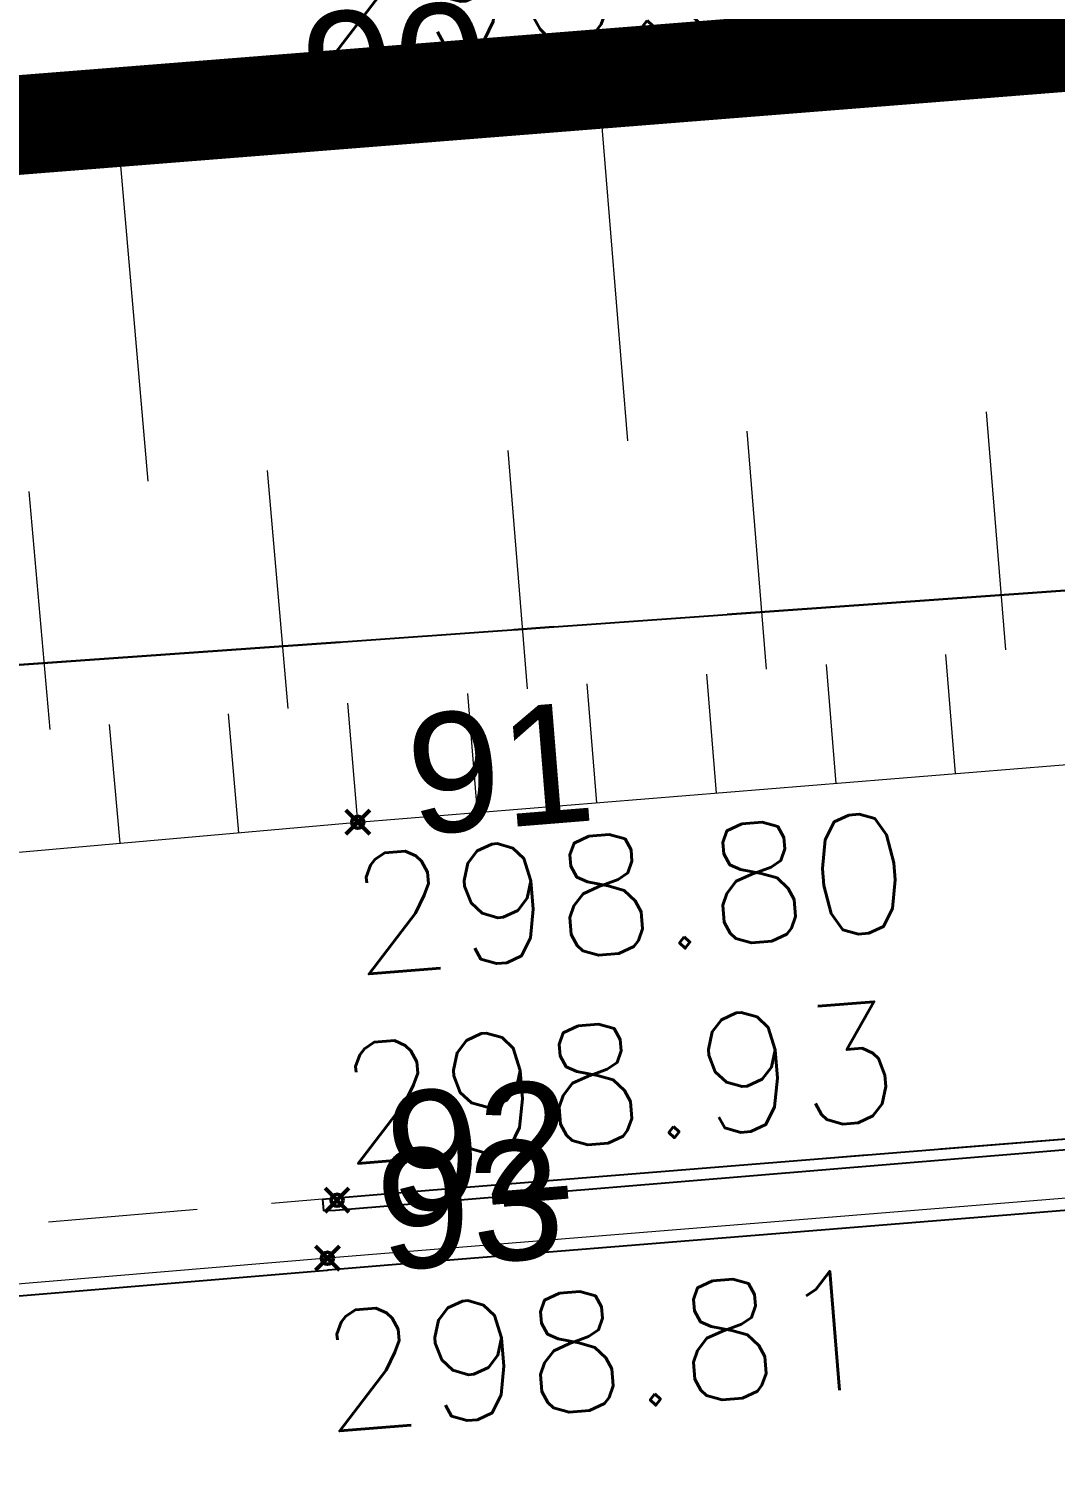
# Model space of a CAD drawing. Header units: metres. Extents: x 1851758 to 1852050, y 5187822 to 5188223.
# Drawn here: x 1851919.053 to 1851921.633, y 5187880.093 to 5187883.699 of the extents above; entities that cross this region are included whole.
import ezdxf
from ezdxf.enums import TextEntityAlignment as Align

# ---------------------------------------------------------------- set-up
doc = ezdxf.new("R2010")
doc.units = ezdxf.units.M
doc.header["$LTSCALE"] = 2.5
doc.header["$PDMODE"] = 35
doc.header["$PDSIZE"] = 0.03
for name, pattern in [('L18', [0.6, 0.4, -0.2]), ('L5', [1.15, 0.8, -0.175, 0, -0.175]), ('L8', [0.225, 0.15, -0.075])]:
    doc.linetypes.add(name, pattern=pattern)
doc.layers.get('0').update_dxf_attribs({"linetype": 'CONTINUOUS', "lineweight": 30})
doc.layers.add('N', color=1, linetype='CONTINUOUS', plot=False)
doc.layers.add('PRO_PAR_CONT_DA', color=40, linetype='CONTINUOUS', plot=False)
for name, color, linetype, lineweight in [('P', 7, 'CONTINUOUS', 50), ('PAR', 11, 'L5', 30), ('PAR_ALIGNT', 1, 'L18', 30), ('PAR_ALIGNT_TXT', 1, 'CONTINUOUS', 15), ('PRO_DEMOL_CLO_LEG', 7, 'CONTINUOUS', 15), ('PRO_DEMOL_P', 7, 'CONTINUOUS', 50), ('PRO_DEMOL_TAL', 34, 'CONTINUOUS', 20), ('PRO_DEMOL_TAL_HAC', 32, 'CONTINUOUS', 15), ('PRO_PAR_DA', 1, 'CONTINUOUS', 35), ('PRO_PAR_SURF', 157, 'CONTINUOUS', 20), ('VOI', 251, 'CONTINUOUS', 20), ('Z', 7, 'CONTINUOUS', 9)]:
    doc.layers.add(name, color=color, linetype=linetype, lineweight=lineweight)
doc.layers.add('PFM_VRD ET 2D', color=7, linetype='CONTINUOUS')
doc.layers.add('PRO_VOI_PLANCHETTES_TXT', color=232, linetype='CONTINUOUS')
doc.styles.add('_ECRITURE', font='NEWSGOTN.TTF')
doc.styles.add('ARIAL_IT_B', font='arialbd.ttf', dxfattribs={"width": 1.1, "oblique": 25.02})
doc.styles.add('SIMPLEX', font='SIMPLEX.SHX', dxfattribs={"oblique": 27})
doc.styles.get("Standard").update_dxf_attribs({"font": 'arial.ttf'})

# ---------------------------------------------------------------- blocks, each defined once
blk = doc.blocks.new('TCPOINT')
blk.add_point((0, 0))
at = {"layer": 'N'}
blk.add_attdef('MAT', (0.2, 0.2), '', height=0.34, dxfattribs=at)
at = {"layer": 'Z', "style": 'SIMPLEX'}
blk.add_attdef('ALT', (0.2, -0.54), '', height=0.34, dxfattribs=at)
blk = doc.blocks.new('CLOLEG')
blk.add_circle((0, 0), 0.0625)

msp = doc.modelspace()

# ---------------------------------------------------------------- linework, layer by layer
at = {"layer": 'PAR', "flags": 128}
msp.add_lwpolyline([(1851757.77, 5187868.487), (1851833.6918, 5187875.6402), (1851863.5824, 5187878.1707), (1851981.4866, 5187886.528), (1851987.4718, 5187886.9522), (1852004.3774, 5187888.6518), (1852028.9496, 5187890.8198)], dxfattribs=at)
at = {"layer": 'PAR_ALIGNT', "ltscale": 2.5, "const_width": 0.25, "flags": 128}
msp.add_lwpolyline([(1851863.4796, 5187879.0507), (1851981.3715, 5187888.4018)], dxfattribs=at)
msp.add_lwpolyline([(1851863.4796, 5187879.0507), (1851981.3715, 5187888.4018)], dxfattribs=at)
at = {"layer": 'PFM_VRD ET 2D', "flags": 128}
msp.add_lwpolyline([(1851933.2405, 5187881.8349), (1851935.2889, 5187882.0161), (1851933.2394, 5187881.8482), (1851924.6055, 5187881.1463), (1851920.0594, 5187880.7803), (1851919.8284, 5187880.7614), (1851919.7918, 5187880.7581), (1851919.7941, 5187880.7297), (1851919.8239, 5187880.7308), (1851922.2691, 5187880.9334)], close=True, dxfattribs=at)
msp.add_lwpolyline([(1851904.9036, 5187879.3517), (1851910.7351, 5187879.8251), (1851910.7898, 5187879.8297), (1851910.8773, 5187879.8369), (1851919.8034, 5187880.5805), (1851919.8058, 5187880.5806), (1851919.9667, 5187880.5943), (1851933.2548, 5187881.6676), (1851936.7512, 5187881.9442)], dxfattribs=at)
at = {"layer": 'PRO_DEMOL_CLO_LEG', "flags": 128}
msp.add_lwpolyline([(1851899.1687, 5187881.4795), (1851904.6517, 5187881.9482), (1851919.6157, 5187883.4662), (1851936.6677, 5187884.8017), (1851953.754, 5187886.2021), (1851969.4308, 5187887.6313), (1851974.4927, 5187887.9829), (1851978.8346, 5187888.2456)], dxfattribs=at)
at = {"layer": 'PRO_DEMOL_TAL', "flags": 128}
msp.add_lwpolyline([(1851899.2965, 5187879.8806), (1851904.6394, 5187880.3585), (1851919.8803, 5187881.7053), (1851933.1727, 5187882.7855)], dxfattribs=at)
at = {"layer": 'PRO_DEMOL_TAL_HAC'}
for p, q in [((1851920.5586, 5187882.6634), (1851920.4878, 5187883.5345)), ((1851919.3536, 5187882.5623), (1851919.2776, 5187883.4319)), ((1851921.5086, 5187882.1386), (1851921.46, 5187882.7366)), ((1851920.9077, 5187882.0898), (1851920.8591, 5187882.6878)), ((1851920.3067, 5187882.0409), (1851920.2581, 5187882.639)), ((1851919.705, 5187881.991), (1851919.6533, 5187882.5887)), ((1851919.1068, 5187881.9381), (1851919.054, 5187882.5358)), ((1851921.0822, 5187881.803), (1851921.0579, 5187882.102)), ((1851921.3827, 5187881.8274), (1851921.3584, 5187882.1264)), ((1851920.7818, 5187881.7786), (1851920.7575, 5187882.0776)), ((1851920.1808, 5187881.7297), (1851920.1565, 5187882.0287)), ((1851920.4813, 5187881.7541), (1851920.457, 5187882.0531)), ((1851919.8803, 5187881.7053), (1851919.855, 5187882.0042)), ((1851919.2827, 5187881.6525), (1851919.2562, 5187881.9513)), ((1851919.5815, 5187881.6789), (1851919.5551, 5187881.9777))]:
    msp.add_line(p, q, dxfattribs=at)
at = {"layer": 'PRO_PAR_CONT_DA', "flags": 128}
msp.add_lwpolyline([(1851940.223, 5187919.3492), (1851911.8795, 5187917.3131), (1851912.1661, 5187913.3233), (1851908.6751, 5187913.0726), (1851908.3885, 5187917.0623), (1851884.7038, 5187915.3608), (1851885.4031, 5187905.6262), (1851885.6711, 5187901.8955), (1851897.6403, 5187902.7554), (1851898.8308, 5187886.1831), (1851862.9456, 5187883.6194), (1851863.4796, 5187879.0507), (1851981.3715, 5187888.4018)], dxfattribs=at)
msp.add_lwpolyline([(1851863.5824, 5187878.1707), (1851981.4866, 5187886.528), (1851981.3715, 5187888.4018), (1851863.4796, 5187879.0507)], close=True, dxfattribs=at)
at = {"layer": 'PRO_PAR_DA', "flags": 128}
msp.add_lwpolyline([(1851863.4796, 5187879.0507), (1851981.3715, 5187888.4018)], dxfattribs=at)
at = {"layer": 'PRO_PAR_SURF', "flags": 128}
for points in [[(1851977.7933, 5187946.6346), (1851981.4866, 5187886.528), (1851863.5824, 5187878.1707), (1851856.5917, 5187937.9836), (1851927.7207, 5187943.0606)], [(1851979.4592, 5187919.5236), (1851978.1813, 5187918.0657), (1851896.9596, 5187912.2309), (1851896.7804, 5187914.7245), (1851884.8113, 5187913.8647), (1851885.6711, 5187901.8955), (1851897.6403, 5187902.7554), (1851899.2249, 5187880.6971), (1851981.4866, 5187886.528)]]:
    msp.add_lwpolyline(points, close=True, dxfattribs=at)
at = {"layer": 'VOI', "linetype": 'L8', "flags": 128}
msp.add_lwpolyline([(1851976.6693, 5187885.3047), (1851970.013, 5187884.7629), (1851956.2715, 5187883.692), (1851953.8325, 5187883.4922), (1851936.7382, 5187882.1342), (1851919.7918, 5187880.7585), (1851910.7776, 5187880.0076), (1851904.8873, 5187879.5294), (1851887.0287, 5187878.0595), (1851868.9293, 5187876.6098), (1851862.6631, 5187876.1318), (1851857.1947, 5187875.6892), (1851855.6144, 5187875.5574)], dxfattribs=at)
at = {"layer": 'VOI', "flags": 128}
msp.add_lwpolyline([(1851976.6794, 5187885.1588), (1851970.0249, 5187884.6145), (1851956.2833, 5187883.5436), (1851953.8444, 5187883.3438), (1851936.7502, 5187881.9858), (1851919.804, 5187880.6102), (1851910.7898, 5187879.8592), (1851904.8994, 5187879.381), (1851887.0408, 5187877.9111), (1851868.9409, 5187876.4614), (1851862.6748, 5187875.9834), (1851857.2069, 5187875.5408), (1851855.6268, 5187875.409)], dxfattribs=at)

# ---------------------------------------------------------------- block references
at = {"layer": 'P'}
ref = msp.add_blockref('TCPOINT', (1851919.8281, 5187880.756, 298.93), dxfattribs=dict(at, rotation=301.9002445867005))
ref.add_attrib('MAT', '92', (1851919.9658, 5187880.7239, 298.93), dxfattribs={"layer": 'N', "height": 0.3, "rotation": 4.6408})
ref.add_attrib('ALT', '298.93', dxfattribs={"layer": 'Z', "height": 0.3, "rotation": 4.6408, "style": 'SIMPLEX'}).set_placement((1851919.8188, 5187881.1442, 298.93), align=Align.TOP_LEFT)
ref = msp.add_blockref('TCPOINT', (1851919.804, 5187880.6102, 298.81), dxfattribs=dict(at, rotation=301.9002445867005))
ref.add_attrib('MAT', '93', (1851919.9417, 5187880.5781, 298.81), dxfattribs={"layer": 'N', "height": 0.3, "rotation": 4.6408})
ref.add_attrib('ALT', '298.81', dxfattribs={"layer": 'Z', "height": 0.3, "rotation": 4.6408, "style": 'SIMPLEX'}).set_placement((1851919.772, 5187880.4724, 298.81), align=Align.TOP_LEFT)
at = {"layer": 'PRO_DEMOL_CLO_LEG'}
for p, rotation in [((1851921.5403, 5187883.6169), 4.478238717076574), ((1851920.5434, 5187883.5388), 4.478238717076574), ((1851919.5466, 5187883.4592), 5.792365610979364)]:
    msp.add_blockref('CLOLEG', p, dxfattribs=dict(at, rotation=rotation))
at = {"layer": 'PRO_DEMOL_P'}
ref = msp.add_blockref('TCPOINT', (1851919.6157, 5187883.4662, 298.35), dxfattribs=dict(at, rotation=301.9002445867005))
ref.add_attrib('MAT', '90', (1851919.7534, 5187883.4341, 298.35), dxfattribs={"layer": 'N', "height": 0.3, "rotation": 4.6408})
ref.add_attrib('ALT', '298.35', dxfattribs={"layer": 'Z', "height": 0.3, "rotation": 4.6408, "style": 'SIMPLEX'}).set_placement((1851919.7524, 5187883.9221, 298.35), align=Align.TOP_LEFT)
ref = msp.add_blockref('TCPOINT', (1851919.8803, 5187881.7053, 298.8), dxfattribs=dict(at, rotation=301.9002445867005))
ref.add_attrib('MAT', '91', (1851920.0181, 5187881.6732, 298.8), dxfattribs={"layer": 'N', "height": 0.3, "rotation": 4.6408})
ref.add_attrib('ALT', '298.80', dxfattribs={"layer": 'Z', "height": 0.3, "rotation": 4.6408, "style": 'SIMPLEX'}).set_placement((1851919.8458, 5187881.6204, 298.8), align=Align.TOP_LEFT)

# ---------------------------------------------------------------- texts
at = {"layer": 'PAR_ALIGNT_TXT', "style": 'ARIAL_IT_B', "oblique": 25.02, "width": 1.1}
msp.add_text('Alignement validé par la mairie de TRAMOYES le 07/04/2016', height=0.875, rotation=4.6408, dxfattribs=at).set_placement((1851914.8145, 5187884.1853), align=Align.MIDDLE)
at = {"layer": 'PRO_VOI_PLANCHETTES_TXT', "style": '_ECRITURE'}
msp.add_text('planchette arasée', height=0.6, rotation=4.1089, dxfattribs=at).set_placement((1851918.0371, 5187884.1919), align=Align.MIDDLE)

doc.saveas('drawing.dxf')
